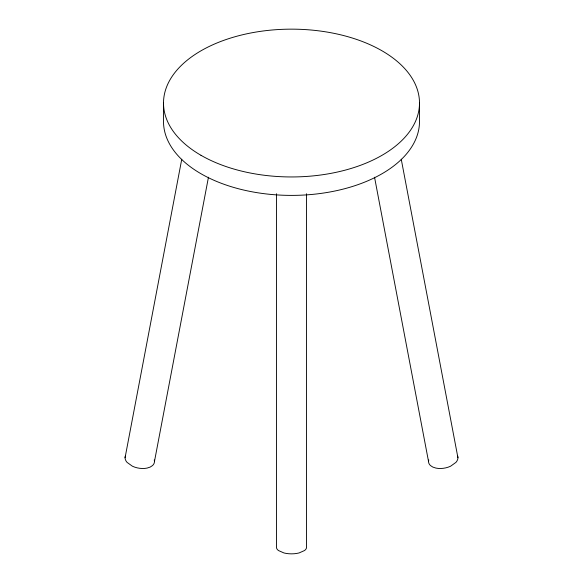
<?xml version="1.0" encoding="UTF-8"?>
<svg xmlns="http://www.w3.org/2000/svg" width="583" height="583" viewBox="0 0 583 583"><rect width="100%" height="100%" fill="white"/><g stroke="black" fill="none" stroke-linecap="round" stroke-linejoin="round"><path stroke-width="0.87" d="M125.061 457.757L181.75 159.246M154.466 461.481L208.459 177.21M401.25 159.246L457.939 457.757M374.541 177.21L428.534 461.481M419.498 103.053L419.498 121.49A127.998 73.903 0 0 1 291.5 195.392A127.998 73.903 0 0 1 163.502 121.49L163.502 103.053M306.556 193.731L306.556 547.218A14.735 6.566 0 0 1 304.545 550.534L299.028 552.961A15.209 6.777 0 0 1 283.972 552.961L278.455 550.534A14.735 6.566 0 0 1 276.444 547.218L276.444 193.731M428.753 459.943A15.209 8.679 -10.8 0 0 430.502 465.577L432.841 467.085L435.88 468.076A14.735 8.41 -10.8 0 0 450.586 466.218L455.972 462.355A15.209 8.679 -10.8 0 0 457.436 455.571M125.564 455.571A15.209 8.679 10.8 0 0 127.028 462.355L132.414 466.218A14.735 8.41 10.8 0 0 147.12 468.076L150.159 467.085L152.498 465.577A15.209 8.679 10.8 0 0 154.247 459.943M200.989 155.304A127.998 73.903 0 0 0 415.14 122.175A127.998 73.903 0 0 0 258.371 31.671A127.998 73.903 0 0 0 200.989 155.304"/></g></svg>
